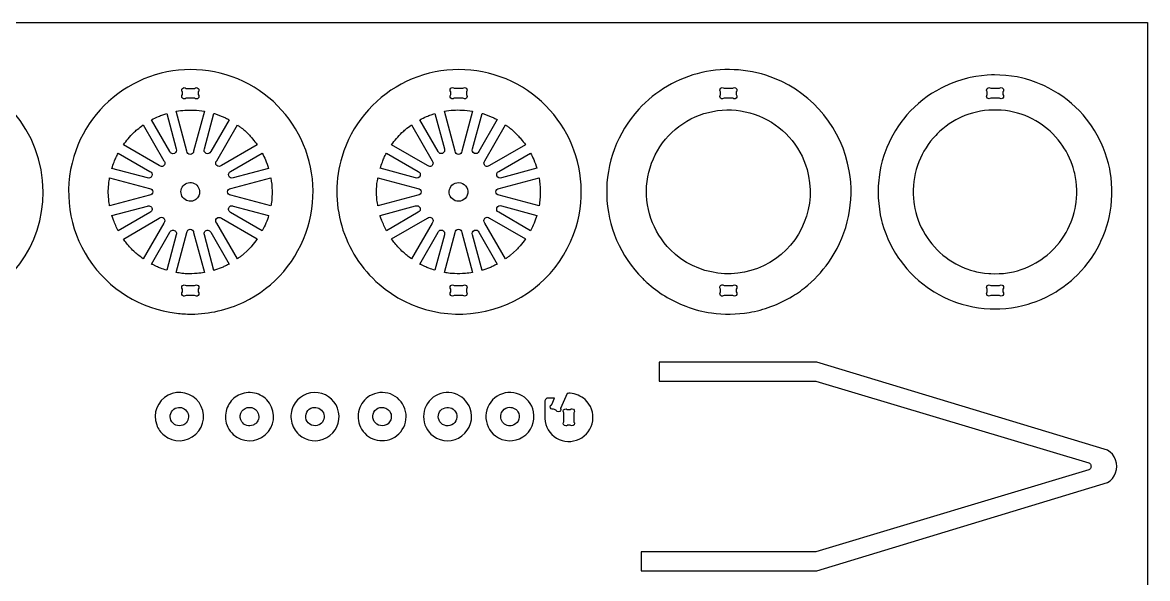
# Model space of a CAD drawing. Extents: x -4.3 to 32, y 14.1 to 33.8.
# Drawn here: x 17.6 to 31.98, y 26.69 to 33.79 of the extents above; entities that cross this region are included whole.
import ezdxf

# ---------------------------------------------------------------- set-up
doc = ezdxf.new("R2010")
doc.units = 0
doc.header["$MEASUREMENT"] = 0
doc.layers.get('0').update_dxf_attribs({"linetype": 'CONTINUOUS'})
doc.layers.add('SECTIONCUTEDGES', color=18, linetype='CONTINUOUS')

msp = doc.modelspace()

# ---------------------------------------------------------------- linework, layer by layer
for points in [[(31.975, 33.787), (31.975, 14.136), (-4.279, 14.136), (-4.279, 33.787)], [(31.069, 31.705), (31.064, 31.758), (31.056, 31.81), (31.045, 31.861), (31.039, 31.886), (31.025, 31.935), (31.017, 31.96), (31, 32.008), (30.98, 32.055), (30.958, 32.101), (30.934, 32.145), (30.907, 32.188), (30.894, 32.209), (30.864, 32.25), (30.833, 32.29), (30.801, 32.328), (30.766, 32.364), (30.73, 32.399), (30.711, 32.415), (30.672, 32.447), (30.632, 32.477), (30.59, 32.505), (30.547, 32.532), (30.503, 32.556), (30.457, 32.578), (30.41, 32.598), (30.362, 32.615), (30.313, 32.631), (30.263, 32.643), (30.212, 32.654), (30.16, 32.662), (30.107, 32.667), (30.053, 32.67), (29.999, 32.67), (29.946, 32.667), (29.893, 32.662), (29.841, 32.654), (29.79, 32.643), (29.74, 32.631), (29.691, 32.615), (29.643, 32.598), (29.596, 32.578), (29.55, 32.556), (29.528, 32.544), (29.484, 32.519), (29.442, 32.492), (29.401, 32.462), (29.361, 32.431), (29.323, 32.399), (29.287, 32.364), (29.269, 32.346), (29.236, 32.309), (29.204, 32.27), (29.174, 32.23), (29.145, 32.188), (29.119, 32.145), (29.095, 32.101), (29.073, 32.055), (29.053, 32.008), (29.036, 31.96), (29.02, 31.911), (29.007, 31.861), (28.997, 31.81), (28.989, 31.758), (28.984, 31.705), (28.981, 31.651), (28.981, 31.597), (28.984, 31.544), (28.989, 31.491), (28.993, 31.465), (29.002, 31.414), (29.014, 31.363), (29.028, 31.313), (29.044, 31.265), (29.063, 31.217), (29.084, 31.171), (29.107, 31.126), (29.132, 31.082), (29.159, 31.04), (29.188, 30.999), (29.219, 30.959), (29.252, 30.921), (29.287, 30.885), (29.323, 30.85), (29.361, 30.817), (29.401, 30.786), (29.442, 30.757), (29.484, 30.73), (29.528, 30.705), (29.55, 30.693), (29.596, 30.671), (29.643, 30.651), (29.667, 30.642), (29.715, 30.626), (29.765, 30.612), (29.79, 30.605), (29.841, 30.595), (29.893, 30.587), (29.946, 30.582), (29.973, 30.58), (30.026, 30.579), (30.08, 30.58), (30.133, 30.584), (30.186, 30.591), (30.212, 30.595), (30.263, 30.605), (30.313, 30.618), (30.362, 30.634), (30.41, 30.651), (30.457, 30.671), (30.503, 30.693), (30.547, 30.717), (30.59, 30.743), (30.611, 30.757), (30.652, 30.786), (30.692, 30.817), (30.73, 30.85), (30.766, 30.885), (30.783, 30.903), (30.817, 30.94), (30.849, 30.979), (30.879, 31.019), (30.907, 31.061), (30.934, 31.104), (30.958, 31.148), (30.98, 31.194), (31, 31.241), (31.009, 31.265), (31.025, 31.313), (31.039, 31.363), (31.051, 31.414), (31.056, 31.439), (31.064, 31.491), (31.069, 31.544), (31.072, 31.597), (31.072, 31.651)]]:
    msp.add_lwpolyline(points, close=True)
at = {"layer": 'SECTIONCUTEDGES'}
for points in [[(15.034, 30.712, 0.325322), (16.781, 30.139, 0.325497), (17.862, 31.624, 0.371858), (16.529, 33.169, 0.371962), (14.806, 32.076, 0.115164), (14.761, 31.367, 0.115322)], [(19.756, 30.064, 0.112364), (20.427, 30.218, 0.210055), (21.244, 31.173, 0.414116), (20.2, 33.12, 0.414311), (18.254, 32.076, 0.221929), (18.443, 30.768, 0.222236), (19.567, 30.074, 0.015157), (19.658, 30.066, 0.014233)], [(22.156, 30.444, 0.254136), (23.612, 30.125, 0.254134), (24.672, 31.173, 0.414116), (23.628, 33.12, 0.414311), (21.682, 32.077, 0.14489), (21.677, 31.191, 0.144775)], [(25.577, 30.468, 0.048565), (25.805, 30.296, 0.045826), (26.076, 30.163, 0.057671), (26.404, 30.079, 0.073449), (26.883, 30.085, 0.049668), (27.162, 30.159, 0.046635), (27.439, 30.292, 0.040326), (27.634, 30.433, 0.072135), (27.933, 30.773, 0.189941), (28.164, 31.893, 0.25932), (27.209, 33.073, 0.152812), (26.28, 33.148, 0.15269), (25.473, 32.679, 0.193513), (25.064, 31.588, 0.193448), (25.524, 30.518, 0.005813), (25.546, 30.496, 0.004363)], [(19.688, 32.946), (19.798, 32.946, -1), (19.843, 32.902), (19.843, 32.866, -1), (19.798, 32.821), (19.688, 32.821, -1), (19.643, 32.866), (19.643, 32.902, -1)], [(23.116, 32.947), (23.226, 32.947, -1), (23.271, 32.903), (23.271, 32.866, -1), (23.226, 32.822), (23.116, 32.822, -1), (23.071, 32.866), (23.071, 32.903, -1)], [(26.564, 32.947), (26.675, 32.947, -1), (26.719, 32.902), (26.719, 32.866, -1), (26.675, 32.822), (26.564, 32.822, -1), (26.519, 32.866), (26.519, 32.902, -1)], [(29.972, 32.947), (30.083, 32.947, -1), (30.127, 32.902), (30.127, 32.866, -1), (30.083, 32.822), (29.972, 32.822, -1), (29.928, 32.866), (29.928, 32.902, -1)], [(19.922, 32.655), (19.785, 32.144, -1), (19.699, 32.144), (19.563, 32.654, -0.057699), (19.787, 32.668, -0.024823)], [(23.35, 32.655), (23.213, 32.144, -1), (23.127, 32.144), (22.991, 32.655, -0.057699), (23.215, 32.669, -0.024823)], [(25.879, 30.885, -0.49076), (26.088, 32.527, -0.490919), (27.624, 31.911, -0.341454), (27.148, 30.723, -0.341597)], [(19.441, 32.626), (19.562, 32.173, -1), (19.481, 32.139), (19.247, 32.545, -0.012176), (19.335, 32.587, -0.019565), (19.391, 32.609, -0.009363), (19.416, 32.618, 0.003121)], [(20.238, 32.546), (20.003, 32.139, -1), (19.922, 32.173), (20.043, 32.626, 0.006199), (20.048, 32.625, -0.0186), (20.053, 32.624), (20.15, 32.589, -0.018388), (20.194, 32.568, 0.006129)], [(22.869, 32.626), (22.99, 32.173, -1), (22.909, 32.14), (22.675, 32.546, -0.012176), (22.763, 32.587, -0.019565), (22.819, 32.61, -0.009363), (22.844, 32.618, 0.003121)], [(23.666, 32.547), (23.431, 32.14, -1), (23.35, 32.173), (23.471, 32.627, 0.006199), (23.476, 32.626, -0.0186), (23.481, 32.624), (23.578, 32.589, -0.018388), (23.622, 32.568, 0.006129)], [(19.14, 32.48), (19.405, 32.022, -1), (19.344, 31.962), (18.887, 32.226, -0.014778), (18.948, 32.304, -0.028539), (19.02, 32.381, -0.018438), (19.064, 32.42, -0.011345)], [(20.598, 32.226), (20.14, 31.962, -1), (20.08, 32.022), (20.344, 32.48, 0.006303), (20.376, 32.456, -0.01891), (20.408, 32.432, -0.017187), (20.447, 32.398, -0.012321), (20.497, 32.348, -0.018926), (20.539, 32.301, -0.012469)], [(22.568, 32.48), (22.833, 32.022, -1), (22.772, 31.962), (22.315, 32.226, -0.014778), (22.376, 32.305, -0.028539), (22.448, 32.381, -0.018438), (22.492, 32.421, -0.011345)], [(24.026, 32.226), (23.568, 31.962, -1), (23.507, 32.022), (23.772, 32.48, 0.006303), (23.804, 32.456, -0.01891), (23.836, 32.432, -0.017187), (23.875, 32.398, -0.012321), (23.925, 32.348, -0.018926), (23.967, 32.301, -0.012469)], [(18.821, 32.119), (19.227, 31.885, -1), (19.194, 31.804), (18.741, 31.925, -0.012918), (18.769, 32.006, -0.018758), (18.791, 32.06, -0.010898), (18.806, 32.09, 0.003632)], [(20.744, 31.925), (20.291, 31.804, -1), (20.257, 31.885), (20.663, 32.119, -0.026072), (20.703, 32.035, -0.02074)], [(22.249, 32.12), (22.655, 31.885, -1), (22.622, 31.804), (22.169, 31.926, -0.012918), (22.197, 32.006, -0.018758), (22.219, 32.061, -0.010898), (22.234, 32.09, 0.003632)], [(24.172, 31.926), (23.719, 31.804, -1), (23.685, 31.885), (24.091, 32.12, -0.026072), (24.131, 32.036, -0.020703)], [(18.712, 31.804), (19.222, 31.667, -1), (19.222, 31.582), (18.712, 31.445, 0.006429), (18.706, 31.482, -0.01929), (18.701, 31.519), (18.695, 31.624), (18.701, 31.73, -0.018896), (18.706, 31.767, 0.006298)], [(20.773, 31.445), (20.262, 31.582, -1), (20.262, 31.667), (20.772, 31.804, -0.035509), (20.787, 31.639, -0.037792), (20.779, 31.484, -0.007975), (20.776, 31.464, 0.002658)], [(22.14, 31.804), (22.65, 31.667, -1), (22.65, 31.582), (22.14, 31.445, 0.006429), (22.134, 31.482, -0.01929), (22.128, 31.519), (22.123, 31.625), (22.128, 31.73, -0.018896), (22.134, 31.767, 0.006298)], [(24.201, 31.445), (23.69, 31.582, -1), (23.69, 31.667), (24.2, 31.804, -0.035509), (24.215, 31.639, -0.037792), (24.207, 31.484, -0.007975), (24.204, 31.465, 0.002658)], [(19.788, 31.514, -0.781821), (19.651, 31.7, -0.781093), (19.859, 31.6, -0.122906), (19.834, 31.549, -0.122447)], [(23.215, 31.514, -0.385134), (23.065, 31.568, -0.384041), (23.104, 31.723, -0.445044), (23.275, 31.681, -0.443903)], [(18.74, 31.323), (19.194, 31.444, -1), (19.227, 31.363), (18.821, 31.129, -0.020623), (18.761, 31.262, -0.019978), (18.742, 31.313, -0.019766), (18.741, 31.318, 0.006588)], [(20.663, 31.129), (20.257, 31.363, -1), (20.291, 31.444), (20.744, 31.323, -0.023422), (20.709, 31.225, -0.022807)], [(22.168, 31.323), (22.622, 31.445, -1), (22.655, 31.364), (22.249, 31.129, -0.020623), (22.189, 31.262, -0.019978), (22.17, 31.314, -0.019766), (22.169, 31.319, 0.006588)], [(24.091, 31.129), (23.685, 31.364, -1), (23.719, 31.445), (24.172, 31.324, -0.023422), (24.136, 31.226, -0.022807)], [(18.887, 31.022), (19.344, 31.287, -1), (19.405, 31.226), (19.141, 30.769, -0.024397), (19.034, 30.855, -0.042082), (18.927, 30.968, -0.010889), (18.907, 30.995, 0.00363)], [(20.344, 30.769), (20.08, 31.226, -1), (20.14, 31.287), (20.598, 31.023, -0.014529), (20.53, 30.936, -0.022653), (20.482, 30.884), (20.408, 30.817, -0.018394), (20.376, 30.792, 0.006131)], [(22.315, 31.023), (22.772, 31.287, -1), (22.833, 31.227), (22.569, 30.769, -0.024397), (22.462, 30.856, -0.042082), (22.355, 30.969, -0.010889), (22.335, 30.996, 0.00363)], [(23.772, 30.769), (23.507, 31.227, -1), (23.568, 31.287), (24.026, 31.023, -0.014529), (23.958, 30.937, -0.022653), (23.91, 30.884), (23.836, 30.817, -0.018394), (23.804, 30.793, 0.006131)], [(19.247, 30.703), (19.481, 31.109, -1), (19.562, 31.076), (19.441, 30.623, -0.012234), (19.363, 30.65, -0.017991), (19.311, 30.671, -0.010478), (19.279, 30.687, 0.003492)], [(19.563, 30.594), (19.7, 31.104, -1), (19.785, 31.104), (19.922, 30.594, -0.013089), (19.83, 30.583, -0.036535), (19.69, 30.579, -0.015577), (19.634, 30.584, -0.012352)], [(20.044, 30.622), (19.922, 31.076, -1), (20.003, 31.109), (20.238, 30.702, 0.006248), (20.194, 30.681, -0.018746), (20.15, 30.66), (20.053, 30.624, -0.018599), (20.048, 30.623, 0.006199)], [(22.675, 30.703), (22.909, 31.11, -1), (22.99, 31.076), (22.869, 30.623, -0.012234), (22.791, 30.65, -0.017991), (22.739, 30.672, -0.010478), (22.707, 30.687, 0.003492)], [(22.991, 30.594), (23.127, 31.105, -1), (23.213, 31.105), (23.35, 30.594, -0.013089), (23.258, 30.583, -0.036535), (23.118, 30.58, -0.015577), (23.062, 30.584, -0.012352)], [(23.471, 30.622), (23.35, 31.076, -1), (23.431, 31.11), (23.666, 30.703, 0.006248), (23.622, 30.681, -0.018746), (23.578, 30.66), (23.481, 30.625, -0.018599), (23.476, 30.624, 0.006199)], [(19.843, 30.383), (19.843, 30.346, -1), (19.798, 30.302), (19.688, 30.302, -1), (19.643, 30.346), (19.643, 30.383, -1), (19.688, 30.427), (19.798, 30.427, -1)], [(23.071, 30.347), (23.071, 30.383, -1), (23.116, 30.427), (23.226, 30.427, -1), (23.271, 30.383), (23.271, 30.347, -1), (23.226, 30.302), (23.116, 30.302, -1)], [(26.675, 30.302), (26.564, 30.302, -1), (26.519, 30.346), (26.519, 30.383, -1), (26.564, 30.427), (26.675, 30.427, -1), (26.719, 30.383), (26.719, 30.346, -1)], [(30.083, 30.302), (29.972, 30.302, -1), (29.928, 30.346), (29.928, 30.383, -1), (29.972, 30.427), (30.083, 30.427, -1), (30.127, 30.383), (30.127, 30.346, -1)], [(19.407, 28.517, 0.875865), (19.854, 28.933, 0.875175), (19.313, 28.649, 0.066567), (19.351, 28.577, 0.066175)], [(20.292, 28.527, 0.379539), (20.701, 28.522, 0.379687), (20.754, 28.927, 0.173657), (20.588, 29.048, 0.170819), (20.379, 29.038, 0.163652), (20.237, 28.915, 0.156929), (20.193, 28.723, 0.095178), (20.223, 28.618, 0.091539)], [(21.129, 28.527, 0.721922), (21.638, 28.813, 0.721529), (21.059, 28.888, 0.161758), (21.034, 28.696, 0.161493)], [(22.034, 29.018, 0.18616), (21.899, 28.844, 0.183377), (21.916, 28.621, 0.110679), (21.995, 28.519, 0.201186), (22.225, 28.449, 0.481079), (22.485, 28.853, 0.48086)], [(22.846, 28.508, 0.331987), (23.214, 28.508, 0.331772), (23.319, 28.86, 0.501759), (22.847, 29.001, 0.501516)], [(23.643, 28.508, 0.311571), (23.992, 28.495, 0.311041), (24.129, 28.817, 0.525505), (23.663, 29.015, 0.524889)], [(24.56, 29.051), (24.475, 28.858, 0.08601), (24.476, 28.853, -0.186349), (24.474, 28.834, -0.284949), (24.447, 28.816, -0.285005), (24.418, 28.832, -0.066648), (24.418, 28.834, 0.145329), (24.417, 28.835), (24.383, 28.85, 0.07969), (24.378, 28.85, -0.210482), (24.356, 28.853, -0.269976), (24.341, 28.88, -0.269963), (24.358, 28.907, -0.065764), (24.359, 28.908, 0.145587), (24.361, 28.908), (24.397, 28.991), (24.306, 28.991, 0.146455), (24.29, 28.983, 0.196282), (24.273, 28.945), (24.274, 28.729, 0.533963), (24.713, 28.467, 0.533869), (24.788, 28.972, 0.08601), (24.698, 29.029, 0.087552), (24.597, 29.052, 0.020955), (24.578, 29.052, -0.006984)], [(19.648, 28.646, -0.40369), (19.495, 28.707, -0.406894), (19.551, 28.861, -0.358958), (19.696, 28.826, -0.355487), (19.69, 28.675, -0.056856), (19.671, 28.658, -0.057759)], [(20.545, 28.646, -0.167832), (20.464, 28.642, -0.173437), (20.401, 28.689, -0.243707), (20.388, 28.797, -0.244139), (20.469, 28.869, -0.337448), (20.602, 28.813, -0.338313), (20.583, 28.671, -0.047911), (20.564, 28.656, -0.054789)], [(21.387, 28.648, -0.439529), (21.225, 28.715, -0.443818), (21.307, 28.869, -0.36461), (21.443, 28.803, -0.361552), (21.402, 28.656, -0.021025), (21.395, 28.652, -0.021405)], [(22.244, 28.648, -0.439529), (22.082, 28.715, -0.443818), (22.164, 28.869, -0.136084), (22.225, 28.868, -0.127388), (22.281, 28.834, -0.098957), (22.303, 28.8, -0.12042), (22.311, 28.742, -0.128999), (22.29, 28.686, -0.130996)], [(22.921, 28.709, -0.393248), (22.977, 28.86, -0.392669), (23.132, 28.816, -0.436091), (23.084, 28.649, -0.435495)], [(23.879, 28.648, -0.318573), (23.745, 28.671, -0.315342), (23.721, 28.806, -0.235508), (23.802, 28.871, -0.318805), (23.929, 28.816, -0.211921), (23.941, 28.721, -0.211232)], [(24.599, 28.844, 0.08601), (24.603, 28.847, -0.186349), (24.622, 28.854, -0.284949), (24.65, 28.835, -0.285005), (24.646, 28.803, -0.066648), (24.644, 28.802, 0.145329), (24.643, 28.8), (24.643, 28.689, 0.08601), (24.646, 28.685, -0.186349), (24.653, 28.667, -0.284949), (24.634, 28.639, -0.285005), (24.602, 28.643, -0.066648), (24.6, 28.644, 0.145329), (24.599, 28.645), (24.563, 28.645, 0.08601), (24.558, 28.643, -0.186349), (24.54, 28.636, -0.284949), (24.512, 28.654, -0.285005), (24.516, 28.687, -0.066648), (24.517, 28.688, 0.145329), (24.518, 28.689), (24.518, 28.8, 0.08601), (24.516, 28.804, -0.186349), (24.509, 28.823, -0.284949), (24.527, 28.851, -0.285005), (24.56, 28.847, -0.066648), (24.561, 28.845, 0.145329), (24.563, 28.844)]]:
    msp.add_lwpolyline(points, format="xyb", close=True, dxfattribs=at)
for points in [[(29.964, 30.132), (30.033, 30.131), (30.089, 30.132), (30.163, 30.137), (30.237, 30.145), (30.309, 30.157), (30.38, 30.173), (30.45, 30.191), (30.484, 30.202), (30.552, 30.225), (30.618, 30.252), (30.682, 30.282), (30.745, 30.314), (30.806, 30.349), (30.835, 30.368), (30.893, 30.408), (30.949, 30.45), (31.003, 30.494), (31.03, 30.517), (31.08, 30.565), (31.129, 30.616), (31.175, 30.668), (31.218, 30.723), (31.259, 30.78), (31.297, 30.839), (31.333, 30.899), (31.366, 30.961), (31.381, 30.993), (31.409, 31.058), (31.435, 31.124), (31.457, 31.192), (31.476, 31.261), (31.484, 31.296), (31.498, 31.367), (31.509, 31.44), (31.516, 31.513), (31.52, 31.587), (31.52, 31.662), (31.516, 31.736), (31.509, 31.809), (31.498, 31.881), (31.492, 31.917), (31.476, 31.988), (31.457, 32.057), (31.435, 32.124), (31.409, 32.191), (31.395, 32.223), (31.366, 32.287), (31.333, 32.35), (31.297, 32.41), (31.259, 32.469), (31.239, 32.498), (31.197, 32.553), (31.152, 32.607), (31.105, 32.659), (31.055, 32.708), (31.003, 32.755), (30.949, 32.799), (30.893, 32.841), (30.835, 32.881), (30.775, 32.917), (30.714, 32.951), (30.65, 32.982), (30.618, 32.997), (30.552, 33.023), (30.484, 33.047), (30.415, 33.067), (30.38, 33.076), (30.309, 33.092), (30.237, 33.104), (30.163, 33.112), (30.089, 33.117), (30.02, 33.118), (29.982, 33.118), (29.927, 33.115), (29.853, 33.108), (29.78, 33.098), (29.708, 33.084), (29.673, 33.076), (29.603, 33.057), (29.535, 33.036), (29.468, 33.01), (29.435, 32.997), (29.371, 32.967), (29.339, 32.951), (29.277, 32.917), (29.217, 32.881), (29.159, 32.841), (29.103, 32.799), (29.049, 32.755), (28.998, 32.708), (28.948, 32.659), (28.901, 32.607), (28.856, 32.553), (28.835, 32.526), (28.794, 32.469), (28.756, 32.41), (28.737, 32.38), (28.703, 32.319), (28.672, 32.256), (28.644, 32.191), (28.618, 32.124), (28.607, 32.091), (28.586, 32.022), (28.569, 31.952), (28.554, 31.881), (28.544, 31.809), (28.54, 31.773), (28.534, 31.699), (28.532, 31.624), (28.534, 31.55), (28.54, 31.476), (28.549, 31.403), (28.561, 31.332), (28.577, 31.261), (28.586, 31.227), (28.607, 31.158), (28.63, 31.091), (28.657, 31.025), (28.687, 30.961), (28.72, 30.899), (28.756, 30.839), (28.794, 30.78), (28.814, 30.751), (28.856, 30.696), (28.901, 30.642), (28.948, 30.59), (28.998, 30.541), (29.049, 30.494), (29.103, 30.45), (29.159, 30.408), (29.217, 30.368), (29.247, 30.349), (29.308, 30.314), (29.371, 30.282), (29.435, 30.252), (29.501, 30.225), (29.535, 30.213), (29.603, 30.191), (29.673, 30.173), (29.744, 30.157), (29.816, 30.145), (29.889, 30.137)], [(25.504, 26.786), (27.749, 26.786), (31.463, 27.912), (31.497, 27.935), (31.527, 27.964), (31.55, 27.998), (31.568, 28.036), (31.579, 28.077), (31.583, 28.119), (31.579, 28.161), (31.568, 28.201), (31.55, 28.239), (31.527, 28.273), (31.497, 28.302), (31.463, 28.325), (27.749, 29.451), (25.736, 29.451), (25.736, 29.209), (27.737, 29.209), (31.224, 28.164), (31.232, 28.16), (31.24, 28.154), (31.246, 28.146), (31.251, 28.138), (31.253, 28.128), (31.254, 28.119), (31.253, 28.109), (31.251, 28.1), (31.246, 28.091), (31.24, 28.083), (31.232, 28.077), (31.224, 28.073), (27.737, 27.028), (25.504, 27.028)]]:
    msp.add_lwpolyline(points, close=True, dxfattribs=at)

doc.saveas('drawing.dxf')
